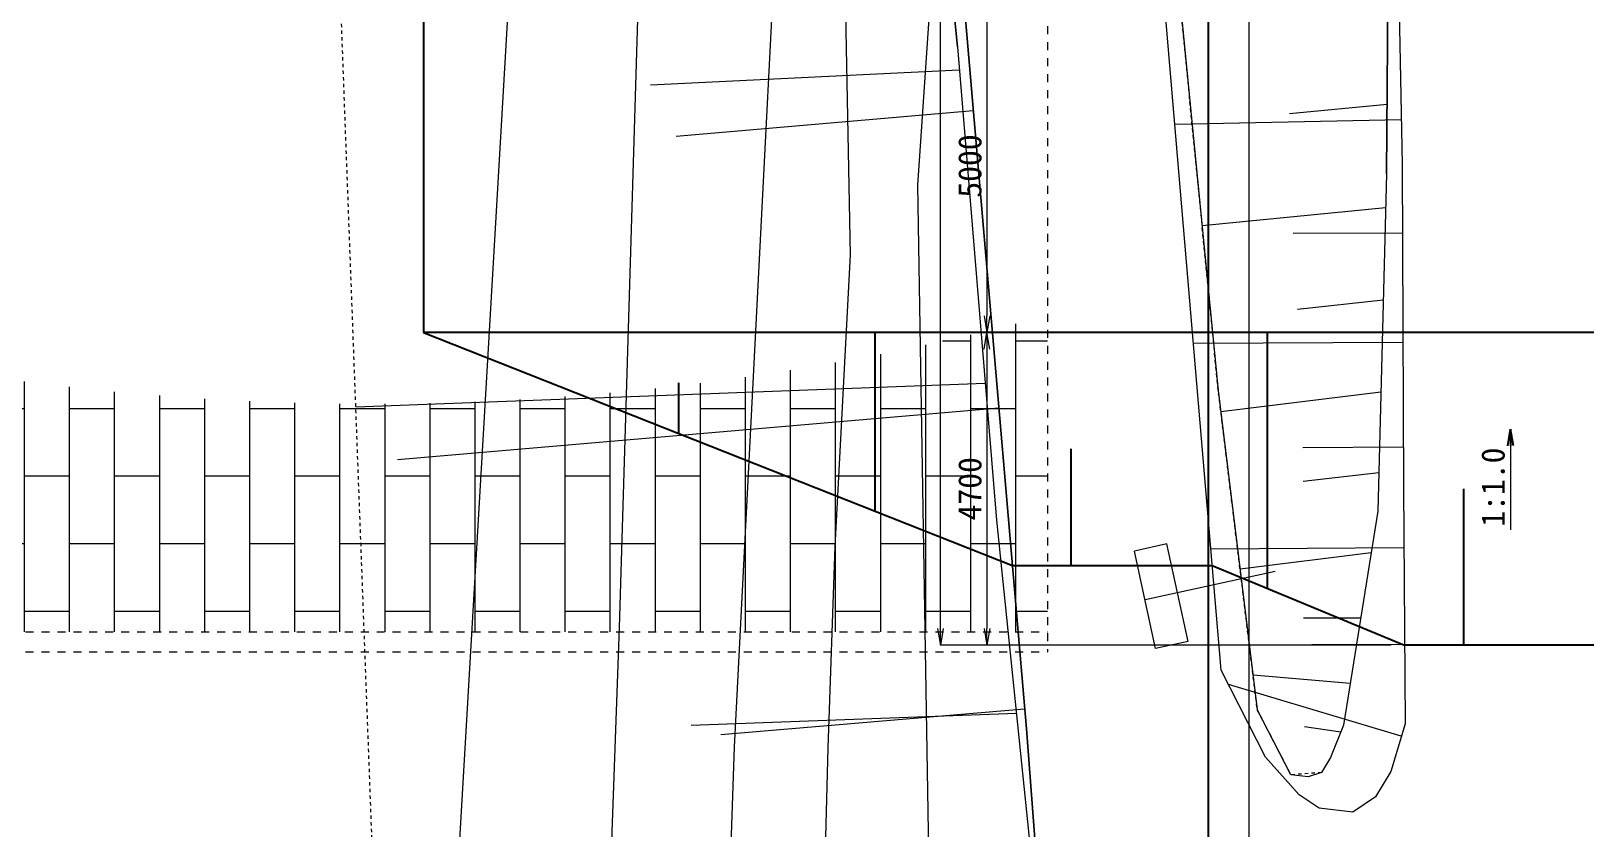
# Model space of a CAD drawing. Header units: millimetres. Extents: x 604133 to 1296463, y 247237 to 595748.
# Drawn here: x 1123057 to 1146418, y 388067 to 400040 of the extents above; entities that cross this region are included whole.
import ezdxf
from ezdxf.enums import TextEntityAlignment as Align

# ---------------------------------------------------------------- set-up
doc = ezdxf.new("R2010")
doc.units = ezdxf.units.MM
doc.header["$LTSCALE"] = 100
doc.header["$PDSIZE"] = 300
doc.linetypes.add('561019', pattern=[1, 0.5, -0.5])
doc.linetypes.add('SXF_跳び破線', pattern=[12, 6, -6])
doc.layers.get('Defpoints').update_dxf_attribs({"color": 153})
for name, color, linetype, lineweight in [('D-BGD', 7, 'Continuous', 13), ('D-BYP-STR3', 2, 'Continuous', 13), ('D-STR-DIM', 7, 'Continuous', 13), ('D-STR-STR8', 6, 'Continuous', 25), ('D-STR-TXT', 7, 'Continuous', 13), ('●予備設計_LP横断', 7, 'Continuous', 13)]:
    doc.layers.add(name, color=color, linetype=linetype, lineweight=lineweight)
doc.styles.add('MS ゴシック', font='MS Gothic.ttf')
doc.styles.add('YOKO_GOTHIC', font='MS Gothic.ttf')
doc.dimstyles.new('DIM-100-F', dxfattribs={"dimscale": 100, "dimtxt": 3.5, "dimasz": 2.5, "dimexe": 0, "dimexo": 2, "dimgap": 0.8, "dimtad": 1, "dimdec": 0, "dimzin": 0, "dimdsep": 46, "dimtxsty": 'MS ゴシック', "dimblk": 'OPEN', "dimcen": 0.1, "dimclrd": 256, "dimclre": 256, "dimclrt": 256, "dimaunit": 1, "dimadec": 4, "dimazin": 0, "dimtfac": 1, "dimtdec": 0, "dimtmove": 2, "dimatfit": 3, "dimldrblk": 'OPEN', "dimfxl": 1, "dimtolj": 1, "dimtzin": 0, "dimlwd": -1, "dimlwe": -1, "dimarcsym": 2})

# ---------------------------------------------------------------- blocks, each defined once
blk = doc.blocks.new('M2242')
at = {"layer": '●予備設計_LP横断', "linetype": 'Continuous', "lineweight": 15}
for p, q in [((1.501, 0.748), (1.501, -0.752)), ((1.501, 0.748), (2.001, 0.748)), ((2.001, 0.748), (2.001, -0.752)), ((0, 0), (2, 0)), ((1.501, -0.752), (2.001, -0.752))]:
    blk.add_line(p, q, dxfattribs=at)
blk = doc.blocks.new('21311212131313131')
at = {"layer": 'D-BGD', "linetype": 'Continuous'}
for p, q in [((2644255.4316, -1230606.9702), (2644288.4137, -1232004.4722)), ((2645632.8938, -1230631.4198), (2644909.0283, -1233244.8501)), ((2636375.587, -1230819.2017), (2636517.2341, -1234225.6566)), ((2638077.9822, -1230770.7233), (2638115.3836, -1232410.0527)), ((2639717.3116, -1230733.3219), (2639797.1077, -1233877.9096)), ((2641289.6054, -1230693.4239), (2641332.0001, -1232198.6822)), ((2642803.6353, -1230655.8312), (2642883.814, -1233549.8199)), ((2636147.0149, -1231041.4154), (2636320.9856, -1232505.8947)), ((2637701.1203, -1231030.1566), (2638029.1348, -1233782.9137)), ((2639087.2189, -1231037.0068), (2639255.1758, -1232324.9809)), ((2640473.3176, -1231043.8571), (2640817.1306, -1233442.9962)), ((2641685.1274, -1231049.846), (2641838.4386, -1232183.2077)), ((2642890.8578, -1231140.5145), (2643172.4484, -1233105.4631)), ((2643873.8791, -1231277.4386), (2643892.7665, -1232138.4843)), ((2644856.9004, -1231414.3628), (2644764.3189, -1232877.3372)), ((2645590.2155, -1231542.0334), (2645524.8965, -1232087.9725)), ((2645345.7065, -1236299.7988), (2645824.7793, -1240860.0057)), ((2645411.953, -1236422.6267), (2645697.3356, -1241307.296)), ((2640830.19, -1236780.536), (2641796.4663, -1245802.7974)), ((2640466.834, -1236993.765), (2641016.2647, -1246446.8456)), ((2636372.9374, -1237258.9679), (2636851.3693, -1241716.2205)), ((2635767.6002, -1237482.0131), (2636089.8808, -1242117.1879))]:
    blk.add_line(p, q, dxfattribs=at)
at = {"layer": 'D-BGD', "linetype": 'Continuous', "flags": 128}
for points in [[(2521365.2945, -1283050.0343), (2521100.0774, -1274538.1031), (2521019.7151, -1271973.4849), (2520920.8701, -1264473.783), (2520798.3627, -1255170.1272), (2520698.3967, -1247568.3482), (2520555.0488, -1244544.0151), (2520256.1226, -1238246.9654), (2520557.3751, -1237584.2145), (2521031.5379, -1237049.1821), (2522227.4932, -1236251.4838), (2523764.491, -1235440.9781), (2525780.2087, -1234874.3009), (2529413.648, -1234465.8804), (2543703.5844, -1233514.9893), (2558403.5541, -1232945.891), (2577815.3671, -1232368.3443), (2598911.8273, -1231762.2444), (2614976.8899, -1231321.408), (2637189.4779, -1231027.628), (2642260.3297, -1231052.6888), (2645483.6794, -1231501.6663), (2645977.4898, -1231688.7738), (2646205.3859, -1231818.0927)], [(2637189.4779, -1231027.628), (2614976.8899, -1231321.408), (2598911.8273, -1231762.2444), (2577815.3671, -1232368.3443), (2558403.5541, -1232945.891), (2543703.5844, -1233514.9893)], [(2637189.4779, -1231027.628), (2642260.3297, -1231052.6888), (2645483.6794, -1231501.6663), (2645977.4898, -1231688.7738), (2646205.3859, -1231818.0927), (2646274.1193, -1232015.3253), (2646247.3836, -1232276.5785), (2645279.4562, -1232803.5145)], [(2582348.6039, -1239883.2765), (2586408.4068, -1239406.1532), (2587379.2946, -1239292.3917), (2599622.9553, -1238118.5031), (2609530.8083, -1236973.5303), (2611872.7226, -1236708.5494), (2621469.549, -1235623.5968), (2631634.0455, -1234545.0177), (2632323.1601, -1234462.8293), (2640498.1037, -1233488.715), (2645279.4562, -1232803.5145)], [(2564021.7962, -1255511.6219), (2566505.9659, -1252400.3186), (2569478.9413, -1249826.7949), (2572939.1385, -1247364.9493), (2572956.5536, -1247353.9622), (2576149.0408, -1245435.2855), (2578453.2333, -1244524.9133), (2580770.5009, -1243780.1642), (2582692.6701, -1243273.9989), (2583765.9038, -1243139.8828), (2586777.4688, -1242786.6184), (2587740.2957, -1242673.0042), (2599980.3645, -1241499.4293), (2609916.9525, -1240351.9465), (2612256.1521, -1240087.7596), (2621839.9683, -1239003.6651), (2632015.2404, -1237924.1447), (2632710.6617, -1237840.8486), (2635418.1082, -1237518.3251), (2642517.3472, -1236780.7177), (2647961.4938, -1236107.2236)], [(2635418.1082, -1237518.3251), (2642517.3472, -1236780.7177), (2647961.4938, -1236107.2236), (2652466.8373, -1235755.4418), (2654759.7462, -1235544.5763), (2657240.6684, -1235344.2932)], [(2635418.1082, -1237518.3251), (2632710.6617, -1237840.8486), (2632015.2404, -1237924.1447), (2621839.9683, -1239003.6651), (2612256.1521, -1240087.7596), (2609916.9525, -1240351.9465), (2599980.3645, -1241499.4293), (2587740.2957, -1242673.0042), (2586777.4688, -1242786.6184), (2583765.9038, -1243139.8828)]]:
    blk.add_lwpolyline(points, dxfattribs=at)
at = {"layer": 'D-BGD', "linetype": '561019', "flags": 128}
for points in [[(2646205.3859, -1231818.0927), (2646247.3836, -1232276.5785), (2645279.4562, -1232803.5145), (2640498.1037, -1233488.715), (2632323.1601, -1234462.8293), (2631634.0455, -1234545.0177), (2621469.549, -1235623.5968), (2611872.7226, -1236708.5494), (2609530.8083, -1236973.5303), (2599622.9553, -1238118.5031), (2587379.2946, -1239292.3917), (2586408.4068, -1239406.1532), (2582348.6039, -1239883.2765), (2578373.0278, -1240393.9683), (2577677.8371, -1240483.0908), (2569220.115, -1242513.1224), (2567291.9463, -1242976.102), (2558487.5151, -1242875.9869), (2527540.1275, -1242521.791), (2526440.3884, -1242922.9866), (2526602.4514, -1254336.8468), (2524625.4955, -1269555.9959), (2524434.0147, -1271032.4053), (2521954.5417, -1283089.8806), (2521871.9477, -1283084.567), (2521365.2945, -1283050.0343)], [(2677840.3099, -1240964.4348), (2677835.9537, -1241622.1323), (2677833.568, -1242034.6602), (2661323.2078, -1244386.3965), (2656577.7941, -1245212.1153), (2653743.5893, -1245705.7947), (2642030.2107, -1246387.9132), (2632752.6546, -1246927.142), (2602586.2323, -1249371.7554), (2584901.8668, -1249696.7909), (2578358.5427, -1250455.9974), (2572758.8599, -1252638.1188), (2569100.8428, -1254403.4106), (2566188.8594, -1257069.6056), (2565725.9984, -1256736.4155), (2564042.2847, -1255526.2582), (2564021.7962, -1255511.6219)]]:
    blk.add_lwpolyline(points, dxfattribs=at)
at = {"layer": 'D-BGD', "linetype": 'Continuous', "flags": 128}
for points, elevation in [([(2679911.1663, -1231935.7969), (2668479.6489, -1232319.6215), (2667329.6829, -1235090.8217), (2660699.7617, -1236637.1297), (2654496.4432, -1237435.4029), (2637506.3425, -1238068.6825), (2632710.6617, -1237840.8486), (2632323.1601, -1234462.8293), (2616051.0047, -1233903.3456), (2605419.7616, -1233743.6971), (2592699.1795, -1233495.9421), (2584605.5577, -1233740.4889)], 366999.9802), ([(2583308.4243, -1236041.2311), (2597019.499, -1236141.4955), (2607490.4019, -1236460.7561), (2611872.7226, -1236708.5494), (2612256.1521, -1240087.7596), (2623293.0559, -1239677.1553), (2638573.7824, -1239063.4527), (2642958.7403, -1239204.3861), (2645990.1365, -1239243.891), (2649444.228, -1239265.1265), (2655700.3083, -1239140.9988), (2659012.4858, -1239223.63), (2665385.0682, -1239059.5364), (2668179.506, -1238528.1265), (2669716.6588, -1237929.7528), (2670565.5932, -1237401.5177), (2671771.8717, -1236951.4822), (2672942.0956, -1234189.0919), (2680907.7549, -1234015.8583)], 365999.9802), ([(2586777.4688, -1242786.6184), (2601593.5272, -1242657.284), (2609112.058, -1242353.2794), (2620266.5812, -1241380.0432), (2632903.5429, -1240256.1567), (2646002.5087, -1240654.0511), (2650127.0198, -1240710.5483)], 364999.9803), ([(2662136.5812, -1242686.1153), (2644244.0305, -1242412.6662), (2632601.6074, -1242307.1005), (2628278.2499, -1242278.5521), (2624128.1624, -1242560.3253), (2612434.2076, -1244006.6425), (2596799.4927, -1244644.3059), (2589413.1888, -1244906.6926)], 363999.9803), ([(2653589.4735, -1244977.3043), (2638376.1595, -1244405.7899), (2633206.8406, -1244212.8207), (2625279.8702, -1244032.1614), (2608243.1191, -1245581.5745), (2597180.6312, -1246126.3782), (2588288.9169, -1246687.5849)], 362999.9804)]:
    blk.add_lwpolyline(points, dxfattribs=dict(at, elevation=elevation))
at = {"layer": 'D-BGD', "linetype": 'Continuous', "extrusion": (-0.109434, 0.877757, 0.466441), "elevation": -1200582.5872}
blk.add_lwpolyline([(-2471793.6834, 1048576.4452), (-2455685.312, 1047932.0515), (-2439381.4951, 1047355.4888)], dxfattribs=at)
at = {"layer": 'D-BGD', "linetype": 'Continuous', "extrusion": (-0.107532, 0.993555, 0.035859), "elevation": -1499608.5039}
blk.add_lwpolyline([(-2497254.1395, 421594.8357), (-2480521.2496, 420994.4496), (-2464212.7292, 420484.1214)], dxfattribs=at)
at = {"layer": 'D-BGD', "linetype": 'Continuous'}
for points in [[(2521220.0681, -1286901.3841, 363529.9804), (2520690.9193, -1249799.87, 367629.9801), (2520604.9152, -1247062.2976, 367739.9801), (2520102.378, -1237484.4771, 368379.9801), (2522365.8899, -1235827.9105, 368329.9801), (2547547.6147, -1233436.1814, 368079.9801), (2559420.9058, -1232822.2243, 368279.9801), (2583140.2165, -1232206.4019, 368469.9801), (2603506.3431, -1231863.9924, 368489.9801), (2622185.5037, -1231396.1017, 368509.9801), (2637038.8354, -1230794.6756, 368299.9801), (2641903.3615, -1230676.005, 368379.9801), (2645447.0251, -1230575.2699, 368139.9801), (2646168.9869, -1230776.6922, 368049.9801), (2646550.1369, -1230996.7483, 368049.9801)], [(2637038.8354, -1230794.6756, 368299.9801), (2641903.3615, -1230676.005, 368379.9801), (2645447.0251, -1230575.2699, 368139.9801), (2646168.9869, -1230776.6922, 368049.9801), (2646550.1369, -1230996.7483, 368049.9801), (2646788.2528, -1231332.3087, 367969.9801), (2646737.9953, -1231840.6139, 367909.9801), (2646547.5829, -1232146.7889, 367899.9801), (2645991.3255, -1232663.1004, 367839.9801), (2644698.9587, -1233357.8578, 367519.9801)], [(2559420.9058, -1232822.2243, 368279.9801), (2583140.2165, -1232206.4019, 368469.9801), (2603506.3431, -1231863.9924, 368489.9801), (2622185.5037, -1231396.1017, 368509.9801), (2637038.8354, -1230794.6756, 368299.9801)], [(2567898.1686, -1251656.4716, 364039.9803), (2570133.443, -1249676.6364, 364499.9803), (2572032.7743, -1248185.516, 364239.9803), (2574775.139, -1246528.8825, 364189.9803), (2577257.3679, -1245368.2623, 364679.9803), (2579903.1203, -1244262.9599, 364909.9803), (2581798.6158, -1243715.9716, 364939.9803), (2612783.9959, -1239781.621, 366439.9802), (2628999.8005, -1238045.0001, 366949.9802), (2645637.8583, -1236265.9271, 367549.9801), (2658375.6289, -1235030.7815, 368169.9801)], [(2665077.3196, -1233888.575, 368099.9801), (2662576.2562, -1233271.8249, 368109.9801), (2662209.1293, -1233276.0529, 368129.9801), (2662051.0486, -1233314.9179, 368129.9801), (2661911.3434, -1233341.0415, 368149.9801), (2661429.8027, -1233533.4435, 368159.9801), (2661187.784, -1233663.1623, 368159.9801), (2660276.9498, -1234327.3768, 368159.9801), (2659803.1572, -1234672.2254, 368139.9801), (2659318.479, -1234828.7086, 368139.9801), (2659124.4796, -1234870.7111, 368149.9801), (2658777.2013, -1234942.8068, 368169.9801), (2658375.6289, -1235030.7815, 368169.9801), (2645637.8583, -1236265.9271, 367549.9801)]]:
    blk.add_polyline3d(points, dxfattribs=at)
at = {"layer": 'Defpoints', "flags": 128}
blk.add_lwpolyline([(2596680.4214, -1236540.9892), (2609403.5653, -1234458.7989, -0.0353635146), (2611795.2299, -1234239.3049), (2665461.4269, -1233121.7787)], format="xyb", dxfattribs=at)
at = {"layer": 'D-BGD', "linetype": 'Continuous', "lineweight": 15, "xscale": 999.9999999999999, "yscale": 999.9999999999999, "zscale": 999.9999999999999, "rotation": 283.4581137757568}
blk.add_blockref('M2242', (2643201.02, -1232578.8717), dxfattribs=at)
blk = doc.blocks.new('_Open')
at = {"color": 0, "linetype": 'ByBlock', "lineweight": -2}
for p, q in [((-1, 0.167), (0, 0)), ((-1, -0.167), (0, 0)), ((0, 0), (-1, 0))]:
    blk.add_line(p, q, dxfattribs=at)
blk = doc.blocks.new('*D195')
at = {"layer": 'D-STR-DIM', "ltscale": 1500, "transparency": 16777216}
for p, q in [((1146291, 400513), (1137428, 400513)), ((1137428, 400263), (1137428, 395763)), ((1138583, 395513), (1137428, 395513))]:
    blk.add_line(p, q, dxfattribs=at)
at = {"layer": 'Defpoints', "color": 0, "ltscale": 1500, "transparency": 16777216}
for p in [(1146491, 400513), (1137428, 395513), (1138783, 395513)]:
    blk.add_point(p, dxfattribs=at)
at = {"layer": 'D-STR-DIM', "ltscale": 1500, "transparency": 16777216, "xscale": 250, "yscale": 250, "zscale": 250}
for p, rotation in [((1137428, 400513), 90), ((1137428, 395513), 270)]:
    blk.add_blockref('_Open', p, dxfattribs=dict(at, rotation=rotation))
at = {"layer": 'D-STR-DIM', "ltscale": 1500, "transparency": 16777216, "insert": (1137173, 398013), "char_height": 350, "attachment_point": 5, "rotation": 90, "style": 'MS ゴシック'}
blk.add_mtext('\\A1;5000', dxfattribs=at)
blk = doc.blocks.new('*D199')
at = {"layer": 'D-STR-DIM', "transparency": 16777216}
for p, q in [((1138583, 395513), (1137428, 395513)), ((1137428, 395263), (1137428, 391063)), ((1143506, 390813), (1137428, 390813))]:
    blk.add_line(p, q, dxfattribs=at)
at = {"layer": 'Defpoints', "color": 0, "transparency": 16777216}
for p in [(1138783, 395513), (1137428, 390813), (1143706, 390813)]:
    blk.add_point(p, dxfattribs=at)
at = {"layer": 'D-STR-DIM', "transparency": 16777216, "xscale": 250, "yscale": 250, "zscale": 250}
for p, rotation in [((1137428, 395513), 90), ((1137428, 390813), 270)]:
    blk.add_blockref('_Open', p, dxfattribs=dict(at, rotation=rotation))
at = {"layer": 'D-STR-DIM', "transparency": 16777216, "insert": (1137173, 393163), "char_height": 350, "attachment_point": 5, "rotation": 90, "style": 'MS ゴシック'}
blk.add_mtext('\\A1;4700', dxfattribs=at)
blk = doc.blocks.new('*D276')
at = {"layer": 'D-STR-DIM', "transparency": 16777216}
for p, q in [((1143507, 420413), (1136728, 420413)), ((1136728, 391063), (1136728, 420163)), ((1143506, 390813), (1136728, 390813))]:
    blk.add_line(p, q, dxfattribs=at)
at = {"layer": 'Defpoints', "color": 0, "transparency": 16777216}
for p in [(1136728, 420413), (1143707, 420413, 354000), (1143706, 390813, 354000)]:
    blk.add_point(p, dxfattribs=at)
at = {"layer": 'D-STR-DIM', "transparency": 16777216, "xscale": 250, "yscale": 250, "zscale": 250}
for p, rotation in [((1136728, 420413), 90), ((1136728, 390813), 270)]:
    blk.add_blockref('_Open', p, dxfattribs=dict(at, rotation=rotation))
at = {"layer": 'D-STR-DIM', "transparency": 16777216, "insert": (1136473, 405613), "char_height": 350, "attachment_point": 5, "rotation": 90, "style": 'MS ゴシック'}
blk.add_mtext('\\A1;29600', dxfattribs=at)

msp = doc.modelspace()

# ---------------------------------------------------------------- hatches: boundary and pattern name
at = {"layer": 'D-BYP-STR3', "linetype": 'SXF_跳び破線', "ltscale": 0.2}
h = msp.add_hatch(dxfattribs=at)
h.set_pattern_fill('AR-BRSTD', color=256, scale=10, angle=90)
h.set_pattern_definition([(90, (253153.94, 327309.5), (-677.418, 4e-14), []), (180, (253153.9, 327309.5), (-677.418, -1016), [677.418, -677.418])])
edge = h.paths.add_edge_path()
edge.add_line((1117936.5, 391012.7), (1117936.5, 395764.6))
edge.add_arc((1128136.6, 434327.6), 39889.2, 255.18429, 284.81571)
edge.add_line((1138336.8, 395764.6), (1138336.8, 391012.7))
edge.add_line((1138336.8, 391012.7), (1117936.5, 391012.7))

# ---------------------------------------------------------------- linework, layer by layer
at = {"layer": 'D-BGD', "color": 6, "ltscale": 1500, "elevation": 354000, "flags": 128}
msp.add_lwpolyline([(1143786.3, 475035), (1138461, 454138.7, 0.0263436), (1138366.7, 452351), (1138366.7, 446834.7, 0.0353635), (1138536.4, 444439), (1141197, 425747.2, -0.0353635), (1141366.7, 423351.4), (1141366.7, 338981)], format="xyb", dxfattribs=at)
at = {"layer": 'D-BYP-STR3', "linetype": 'SXF_跳び破線', "ltscale": 0.2}
for p, q in [((1138337.5, 408512.7, 354000), (1138337.5, 390712.7, 354000)), ((1117933.1, 391012.7, 354000), (1138337.5, 391012.7, 354000)), ((1117933.1, 390712.7, 354000), (1138337.5, 390712.7, 354000))]:
    msp.add_line(p, q, dxfattribs=at)
at = {"layer": 'D-STR-STR8'}
for p, q in [((1128955.2, 401712.7, 354000), (1128955.2, 395512.7, 354000)), ((1158738.7, 395512.7, 354000), (1128955.2, 395512.7, 354000)), ((1128955.2, 395512.7, 354000), (1137811.4, 392012.7, 354000)), ((1135741, 395512.7, 354000), (1135741, 392831, 354000)), ((1141640.8, 395512.7, 354000), (1141640.8, 391670.2, 354000)), ((1132791.1, 394754.7, 354000), (1132791.1, 393996.8, 354000)), ((1138690.9, 393762.7, 354000), (1138690.9, 392012.7, 354000)), ((1144590.8, 393162.7, 354000), (1144590.8, 390812.7, 354000)), ((1137811.4, 392012.7, 354000), (1140815.7, 392012.7, 354000)), ((1140815.7, 392012.7, 354000), (1143706.7, 390812.7, 354000)), ((1151058.9, 390812.7, 354000), (1143706, 390812.7, 354000))]:
    msp.add_line(p, q, dxfattribs=at)

# ---------------------------------------------------------------- block references
at = {"layer": 'D-BGD', "rotation": 268.807065034117}
msp.add_blockref('21311212131313131', (2429100.2, 3008884.8, 354000), dxfattribs=at)

# ---------------------------------------------------------------- texts
at = {"layer": 'D-STR-TXT', "style": 'YOKO_GOTHIC'}
msp.add_text('1:1.0', height=350, rotation=90, dxfattribs=at).set_placement((1145211.3, 393187.7, 354000), align=Align.CENTER)

# ---------------------------------------------------------------- dimensions: what is measured, and where the dimension line sits
at = {"layer": 'D-STR-DIM'}
for base, p1, p2, picture, middle in [((1136727.6, 420412.7), (1143706, 390812.7, 354000), (1143706.7, 420412.7, 354000), '*D276', (1136472.6, 405612.7)), ((1137427.6, 390812.7, 354000), (1138783.2, 395512.7, 354000), (1143706, 390812.7, 354000), '*D199', (1137172.6, 393162.7, 354000))]:
    dim = msp.add_linear_dim(base=base, p1=p1, p2=p2, angle=90, dimstyle='DIM-100-F', dxfattribs=at)
    dim.commit()
    dim.dimension.update_dxf_attribs({"geometry": picture, "text_midpoint": middle})
at = {"layer": 'D-STR-DIM', "ltscale": 1500}
dim = msp.add_linear_dim(base=(1137427.6, 395512.7, 354000), p1=(1146490.8, 400512.7, 354000), p2=(1138783.2, 395512.7, 354000), angle=90, dimstyle='DIM-100-F', dxfattribs=at)
dim.commit()
dim.dimension.update_dxf_attribs({"geometry": '*D195', "text_midpoint": (1137172.6, 398012.7, 354000)})

# ---------------------------------------------------------------- leaders
at = {"layer": 'D-STR-TXT'}
msp.add_leader([(1145301.3, 394056.4, 354000), (1145301.3, 392544.4, 354000)], dimstyle='DIM-100-F', dxfattribs=at)

doc.saveas('drawing.dxf')
